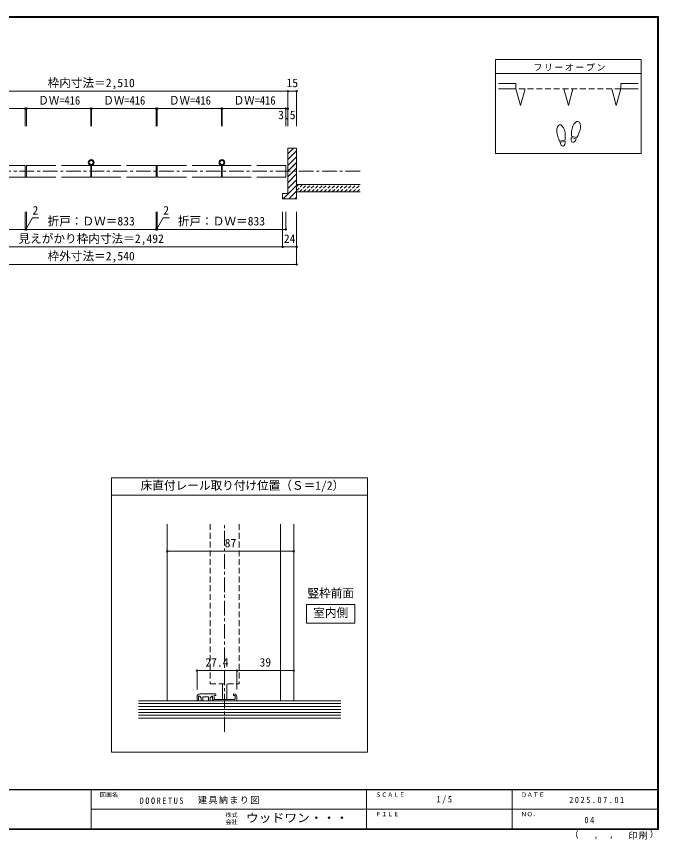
# Model space of a CAD drawing. Units: millimetres, scale not verified, with parts at other scales. Extents: x -973 to 977, y -718 to 696.
# Drawn here: x -127 to 977, y -718 to 696 of the extents above; entities that cross this region are included whole.
import ezdxf
from ezdxf.enums import TextEntityAlignment as Align

# ---------------------------------------------------------------- set-up
doc = ezdxf.new("R2010")
doc.units = ezdxf.units.MM
doc.header["$LTSCALE"] = 5
doc.header["$PDMODE"] = 32
doc.header["$PDSIZE"] = 2.5
for name, pattern in [('CHAIN1', [8, 5, -1, 1, -1]), ('DASHED1', [1.8, 1.2, -0.6]), ('DASHED2', [3, 2, -1])]:
    doc.linetypes.add(name, pattern=pattern)
for name, color, linetype, lineweight in [('0-1_通り芯', 4, 'CHAIN1', 9), ('0-3_仕上げ', 2, 'Continuous', 9), ('0-4_枠', 7, 'Continuous', 9), ('0-6_扉', 6, 'Continuous', 9), ('0-7_金物', 7, 'Continuous', 9), ('0-8_戸当り', 3, 'Continuous', 9), ('0-A_文字', 3, 'Continuous', 9), ('0-B_寸法', 7, 'Continuous', 9), ('0-C_ハッチ', 4, 'DASHED1', 9), ('1-1_通り芯', 4, 'CHAIN1', 9), ('1-3_仕上げ', 7, 'Continuous', 9), ('1-4_枠', 7, 'Continuous', 9), ('1-6_扉', 7, 'DASHED2', 9), ('1-7_金物', 7, 'Continuous', 9), ('1-A_文字', 7, 'Continuous', 9), ('1-B_寸法', 4, 'Continuous', 9), ('F-1_枠', 6, 'Continuous', 9)]:
    doc.layers.add(name, color=color, linetype=linetype, lineweight=lineweight)
doc.layers.add('F-0_補助線', color=7, linetype='Continuous')
doc.layers.add('F-A_文字', color=7, linetype='Continuous')
doc.styles.add('ＭＳ ゴシック', font='')
doc.styles.get('ＭＳ ゴシック').set_extended_font_data('MS Gothic')

msp = doc.modelspace()

# ---------------------------------------------------------------- linework, layer by layer
at = {"layer": '0-1_通り芯'}
msp.add_line((463.653, 430), (-460.347, 430), dxfattribs=at)
at = {"layer": '0-3_仕上げ'}
for p, q in [((354.653, 407), (463.653, 407)), ((354.653, 394.5), (463.653, 394.5))]:
    msp.add_line(p, q, dxfattribs=at)
at = {"layer": '0-4_枠', "color": 3}
for p, q in [((339.653, 391.5), (339.653, 469.5)), ((354.653, 469.5), (339.653, 469.5)), ((330.653, 391.5), (339.653, 391.5)), ((330.653, 391.5), (330.653, 382.5))]:
    msp.add_line(p, q, dxfattribs=at)
at = {"layer": '0-4_枠', "color": 4}
for p, q in [((339.653, 459.819), (349.334, 469.5)), ((339.653, 449.92), (354.653, 464.92)), ((339.653, 440.02), (354.653, 455.02)), ((339.653, 430.121), (354.653, 445.121)), ((339.653, 420.221), (354.653, 435.221)), ((339.653, 410.322), (354.653, 425.322)), ((339.653, 400.422), (354.653, 415.422)), ((331.63, 382.5), (354.653, 405.523)), ((330.653, 391.422), (330.731, 391.5)), ((341.53, 382.5), (354.653, 395.623)), ((351.429, 382.5), (354.653, 385.724))]:
    msp.add_line(p, q, dxfattribs=at)
at = {"layer": '0-4_枠', "color": 3}
msp.add_lwpolyline([(330.653, 382.5), (354.653, 382.5), (354.653, 469.5)], dxfattribs=at)
at = {"layer": '0-6_扉'}
for p, q in [((-162.097, 440), (-111.68, 440)), ((-111.68, 440), (-111.68, 420)), ((-109.68, 440), (-59.264, 440)), ((-109.68, 440), (-109.68, 420)), ((-49.264, 440), (1.153, 440)), ((1.153, 440), (1.153, 420)), ((2.153, 440), (52.57, 440)), ((2.153, 440), (2.153, 420)), ((62.57, 440), (112.986, 440)), ((112.986, 440), (112.986, 420)), ((114.986, 440), (165.403, 440)), ((114.986, 440), (114.986, 420)), ((175.403, 440), (225.82, 440)), ((225.82, 440), (225.82, 420)), ((226.82, 440), (276.486, 440)), ((226.82, 440), (226.82, 420)), ((286.486, 440), (336.153, 440)), ((336.153, 440), (336.153, 420)), ((-59.264, 420), (-162.097, 420)), ((52.57, 420), (-49.264, 420)), ((112.986, 420), (62.57, 420)), ((165.403, 420), (114.986, 420)), ((276.486, 420), (175.403, 420))]:
    msp.add_line(p, q, dxfattribs=at)
msp.add_lwpolyline([(336.153, 440), (336.153, 420), (286.486, 420)], dxfattribs=at)
at = {"layer": '0-7_金物'}
for centre, radius in [((1.653, 445), 5), ((1.653, 445), 3.5), ((226.32, 445), 5), ((226.32, 445), 3.5)]:
    msp.add_circle(centre, radius, dxfattribs=at)
at = {"layer": '0-8_戸当り', "color": 2}
for p, q in [((731.639, 580.751), (701.639, 580.751)), ((731.639, 580.751), (731.639, 571.751)), ((911.639, 580.751), (911.639, 571.751)), ((911.639, 580.751), (941.639, 580.751)), ((731.639, 571.751), (701.639, 571.751)), ((731.639, 571.751), (739.404, 542.773)), ((747.168, 571.751), (739.404, 542.773)), ((813.875, 571.751), (821.639, 542.773)), ((829.404, 571.751), (821.639, 542.773)), ((896.11, 571.751), (903.875, 542.773)), ((911.639, 571.751), (903.875, 542.773)), ((911.639, 571.751), (941.639, 571.751))]:
    msp.add_line(p, q, dxfattribs=at)
at = {"layer": '0-8_戸当り', "color": 7, "linetype": 'DASHED2'}
msp.add_line((911.639, 571.751), (731.639, 571.751), dxfattribs=at)
at = {"layer": '0-8_戸当り'}
for p, q in [((815.664, 483.378), (807.018, 481.853)), ((816.029, 481.31), (807.383, 479.785)), ((835.132, 485.706), (826.651, 487.978)), ((835.675, 487.735), (827.195, 490.007))]:
    msp.add_line(p, q, dxfattribs=at)
for centre, major_axis, ratio, start_param, end_param in [((809.003, 495.877), (-2.445, 13.867), 0.5, 4.34059143, 8.22577918), ((834.92, 501.878), (3.644, 13.601), 0.5, 4.34059143, 8.22577918), ((834.816, 501.489), (4.416, 16.48), 0.4, 1.85063327, 2.44287679), ((834.816, 501.489), (4.416, 16.48), 0.4, 3.84030852, 4.43255203), ((809.073, 495.481), (-2.963, 16.802), 0.4, 1.85063327, 2.44287679), ((811.706, 480.548), (-1.27, 7.205), 0.6, 1.57079633, 4.71238898), ((809.073, 495.481), (-2.963, 16.802), 0.4, 3.84030852, 4.43255203), ((830.892, 486.842), (1.894, 7.067), 0.6, 1.57079633, 4.71238898)]:
    msp.add_ellipse(centre, major_axis=major_axis, ratio=ratio, start_param=start_param, end_param=end_param, dxfattribs=at)
at = {"layer": '0-A_文字'}
for p, q in [((696.639, 621.667), (696.639, 460.667)), ((946.639, 621.667), (696.639, 621.667)), ((946.639, 621.667), (946.639, 460.667)), ((946.639, 597.667), (696.639, 597.667)), ((946.639, 460.667), (696.639, 460.667)), ((476.653, -96.475), (476.653, -567.5)), ((36.653, -126.475), (476.653, -126.475)), ((36.653, -567.5), (476.653, -567.5))]:
    msp.add_line(p, q, dxfattribs=at)
msp.add_lwpolyline([(36.653, -567.5), (36.653, -96.475), (476.653, -96.475)], dxfattribs=at)
at = {"layer": '0-B_寸法', "color": 4}
for p, q in [((-336.347, 567.5), (339.653, 567.5)), ((339.653, 567.5), (339.653, 507.5)), ((339.653, 567.5), (354.653, 567.5)), ((354.653, 567.5), (354.653, 507.5)), ((-222.514, 537.5), (-111.68, 537.5)), ((-111.68, 537.5), (-111.68, 507.5)), ((-109.68, 537.5), (1.153, 537.5)), ((-109.68, 537.5), (-109.68, 507.5)), ((1.153, 537.5), (1.153, 507.5)), ((2.153, 537.5), (112.986, 537.5)), ((2.153, 537.5), (2.153, 507.5)), ((112.986, 537.5), (112.986, 507.5)), ((114.986, 537.5), (225.82, 537.5)), ((114.986, 537.5), (114.986, 507.5)), ((225.82, 537.5), (225.82, 507.5)), ((226.82, 537.5), (336.153, 537.5)), ((226.82, 537.5), (226.82, 507.5)), ((336.153, 537.5), (336.153, 507.5)), ((336.153, 537.5), (339.653, 537.5)), ((-111.68, 330), (-111.68, 360)), ((-109.68, 330), (-109.68, 360)), ((112.986, 330), (112.986, 360)), ((114.986, 330), (114.986, 360)), ((330.653, 300), (330.653, 360)), ((336.153, 330), (336.153, 360)), ((354.653, 270), (354.653, 360)), ((-110.68, 330), (-99.133, 350)), ((-99.133, 350), (-88.298, 350)), ((-332.847, 330), (-111.68, 330)), ((-111.68, 330), (-109.68, 330)), ((-109.68, 330), (112.986, 330)), ((112.986, 330), (114.986, 330)), ((114.986, 330), (336.153, 330)), ((-327.347, 300), (330.653, 300)), ((330.653, 300), (354.653, 300)), ((-351.347, 270), (354.653, 270))]:
    msp.add_line(p, q, dxfattribs=at)
msp.add_lwpolyline([(113.986, 330), (125.533, 350), (136.369, 350)], dxfattribs=at)
at = {"layer": '0-B_寸法'}
for p in [(339.653, 567.5), (354.653, 567.5), (-111.68, 537.5), (-109.68, 537.5), (1.153, 537.5), (2.153, 537.5), (112.986, 537.5), (114.986, 537.5), (225.82, 537.5), (226.82, 537.5), (336.153, 537.5), (339.653, 537.5), (-111.68, 330), (-109.68, 330), (112.986, 330), (114.986, 330), (336.153, 330), (330.653, 300), (354.653, 300), (354.653, 270)]:
    msp.add_point(p, dxfattribs=at)
at = {"layer": '0-C_ハッチ'}
for p, q in [((354.653, 403.898), (357.755, 407)), ((354.653, 396.827), (364.826, 407)), ((359.397, 394.5), (371.897, 407)), ((366.468, 394.5), (378.968, 407)), ((373.539, 394.5), (386.039, 407)), ((380.61, 394.5), (393.11, 407)), ((387.681, 394.5), (400.181, 407)), ((394.752, 394.5), (407.252, 407)), ((401.823, 394.5), (414.323, 407)), ((408.894, 394.5), (421.394, 407)), ((415.965, 394.5), (428.465, 407)), ((423.036, 394.5), (435.536, 407)), ((430.108, 394.5), (442.608, 407)), ((437.179, 394.5), (449.679, 407)), ((444.25, 394.5), (456.75, 407)), ((451.321, 394.5), (463.653, 406.832)), ((458.392, 394.5), (463.653, 399.761))]:
    msp.add_line(p, q, dxfattribs=at)
at = {"layer": '1-1_通り芯'}
msp.add_line((230.982, -532.789), (230.982, -176.167), dxfattribs=at)
at = {"layer": '1-3_仕上げ', "color": 2}
for p, q in [((430.403, -479.417), (82.903, -479.417)), ((82.903, -509.417), (430.403, -509.417))]:
    msp.add_line(p, q, dxfattribs=at)
at = {"layer": '1-3_仕上げ'}
for p, q in [((82.903, -484.417), (430.403, -484.417)), ((82.903, -489.417), (430.403, -489.417)), ((82.903, -494.417), (430.403, -494.417)), ((82.903, -499.417), (430.403, -499.417)), ((82.903, -504.417), (430.403, -504.417))]:
    msp.add_line(p, q, dxfattribs=at)
at = {"layer": '1-4_枠', "color": 3}
for p, q in [((132.232, -479.417), (132.232, -176.167)), ((327.232, -479.417), (327.232, -176.167)), ((349.732, -479.417), (349.732, -176.167))]:
    msp.add_line(p, q, dxfattribs=at)
at = {"layer": '1-4_枠'}
for p, q in [((183.482, -479.417), (183.482, -472.667)), ((183.482, -479.417), (185.982, -479.417)), ((185.982, -479.417), (185.982, -472.56)), ((188.482, -467.667), (197.732, -467.667)), ((190.732, -479.417), (193.482, -479.417)), ((193.482, -479.417), (193.482, -472.917)), ((193.732, -472.667), (203.232, -472.667)), ((198.482, -468.417), (197.732, -467.667)), ((198.482, -468.417), (199.232, -467.667)), ((214.982, -467.667), (199.232, -467.667)), ((203.482, -479.417), (203.482, -472.917)), ((203.482, -479.417), (206.232, -479.417)), ((206.232, -479.417), (206.232, -474.603)), ((206.452, -474.073), (208.952, -471.573)), ((210.232, -472.103), (210.232, -476.917)), ((212.732, -479.417), (251.982, -479.417)), ((212.982, -470.917), (212.982, -475.917)), ((215.232, -470.167), (213.732, -470.167)), ((214.232, -477.167), (230.232, -477.167)), ((215.732, -468.417), (215.732, -469.667)), ((230.982, -477.917), (230.232, -477.167)), ((246.232, -468.417), (246.232, -469.667)), ((246.732, -470.167), (248.232, -470.167)), ((248.982, -470.917), (248.982, -475.917)), ((251.982, -472.667), (251.982, -479.417))]:
    msp.add_line(p, q, dxfattribs=at)
for points in [[(190.732, -479.417), (190.732, -474.292), (188.116, -471.676)], [(230.982, -477.917), (231.732, -477.167), (247.732, -477.167)]]:
    msp.add_lwpolyline(points, dxfattribs=at)
for centre, radius, start, end in [((188.482, -472.667), 5, 90, 180), ((187.232, -472.56), 1.25, 45, 180), ((193.732, -472.917), 0.25, 90, 180), ((203.232, -472.917), 0.25, 0, 90), ((206.982, -474.603), 0.75, 135, 180), ((209.482, -472.103), 0.75, 360, 135), ((212.732, -476.917), 2.5, 180, 270), ((213.732, -470.917), 0.75, 90, 180), ((214.232, -475.917), 1.25, 180, 270), ((214.982, -468.417), 0.75, 360, 90), ((215.232, -469.667), 0.5, 270, 360), ((246.982, -468.417), 0.75, 90, 180), ((246.732, -469.667), 0.5, 180, 270), ((246.982, -472.667), 5, 360, 90), ((247.732, -475.917), 1.25, 270, 0), ((248.232, -470.917), 0.75, 0, 90)]:
    msp.add_arc(centre, radius, start, end, dxfattribs=at)
at = {"layer": '1-6_扉'}
msp.add_line((255.982, -176.167), (255.982, -450.667), dxfattribs=at)
msp.add_lwpolyline([(205.982, -176.167), (205.982, -450.667), (255.982, -450.667)], dxfattribs=at)
at = {"layer": '1-7_金物'}
for p, q in [((227.232, -450.773), (227.232, -477.167)), ((234.732, -450.773), (234.732, -477.167)), ((234.732, -477.167), (227.232, -477.167))]:
    msp.add_line(p, q, dxfattribs=at)
at = {"layer": '1-A_文字'}
msp.add_lwpolyline([(371.896, -313.861), (454.489, -313.861), (454.489, -346.241), (371.896, -346.241)], close=True, dxfattribs=at)
at = {"layer": '1-B_寸法'}
for p, q in [((132.232, -222.779), (132.232, -191.167)), ((349.732, -222.779), (349.732, -191.167)), ((132.232, -222.779), (349.732, -222.779)), ((183.482, -427.667), (251.982, -427.667)), ((183.482, -427.667), (183.482, -460.167)), ((251.982, -427.667), (251.982, -460.167)), ((251.982, -427.667), (349.732, -427.667)), ((327.232, -427.667), (327.232, -460.167)), ((349.732, -427.667), (349.732, -460.167))]:
    msp.add_line(p, q, dxfattribs=at)
at = {"layer": '1-B_寸法', "color": 7}
for p in [(132.232, -222.779), (349.732, -222.779), (183.482, -427.667), (251.982, -427.667), (349.732, -427.667)]:
    msp.add_point(p, dxfattribs=at)
at = {"layer": 'F-1_枠'}
for p, q in [((-973.347, 695.833), (976.653, 695.833)), ((-973.347, 695), (976.653, 695)), ((-973.347, 694.167), (976.653, 694.167)), ((974.986, 695.833), (974.986, -700.833)), ((975.82, 695.833), (975.82, -700.833)), ((976.653, 695.833), (976.653, -700.833)), ((976.653, -631.667), (-973.347, -631.667)), ((976.653, -632.5), (-973.347, -632.5)), ((1.653, -632.5), (1.653, -699.167)), ((474.986, -632.5), (474.986, -699.167)), ((724.986, -632.5), (724.986, -699.167)), ((1.653, -665.833), (974.986, -665.834)), ((976.653, -699.167), (-973.347, -699.167)), ((976.653, -700), (-973.347, -700)), ((976.653, -700.833), (-973.347, -700.833))]:
    msp.add_line(p, q, dxfattribs=at)

# ---------------------------------------------------------------- texts
at = {"layer": '0-A_文字', "color": 7, "style": 'ＭＳ ゴシック'}
msp.add_text('床直付レール取り付け位置（Ｓ＝1/2）', height=14.66, dxfattribs=at).set_placement((86.653, -121.475), align=Align.BOTTOM_LEFT)
at = {"layer": '0-A_文字', "color": 7, "insert": (761.639, 602.167), "char_height": 11, "attachment_point": 7, "style": 'ＭＳ ゴシック'}
msp.add_mtext('\\T1.17;フリーオープン', dxfattribs=at)
at = {"layer": '0-B_寸法', "style": 'ＭＳ ゴシック'}
for s, p in [('枠内寸法＝2,510', (-73.347, 570)), ('15', (337.153, 570)), ('3.5', (322.903, 515)), ('2', (-99.233, 351.188)), ('2', (125.433, 351.188)), ('折戸：ＤＷ＝833', (-73.347, 332.5)), ('折戸：ＤＷ＝833', (150.57, 332.5)), ('見えがかり枠内寸法＝2,492', (-123.347, 302.5)), ('24', (332.653, 302.5)), ('枠外寸法＝2,540', (-73.347, 272.5))]:
    msp.add_text(s, height=14.66, dxfattribs=at).set_placement(p, align=Align.BOTTOM_LEFT)
at = {"layer": '0-B_寸法', "style": 'ＭＳ ゴシック', "width": 0.9}
for p in [(-89.264, 540), (22.57, 540), (135.403, 540), (246.486, 540)]:
    msp.add_text('ＤＷ=416', height=14.66, dxfattribs=at).set_placement(p, align=Align.BOTTOM_LEFT)
at = {"layer": '1-A_文字', "style": 'ＭＳ ゴシック'}
for s, p in [('竪枠前面', (373.192, -306.499)), ('室内側', (383.192, -340.051))]:
    msp.add_text(s, height=14.66, dxfattribs=at).set_placement(p, align=Align.BOTTOM_LEFT)
at = {"layer": '1-B_寸法', "color": 7, "style": 'ＭＳ ゴシック'}
for s, p in [('87', (230.982, -220.279)), ('27.4', (197.732, -425.167)), ('39', (290.857, -425.167))]:
    msp.add_text(s, height=14.66, dxfattribs=at).set_placement(p, align=Align.BOTTOM_LEFT)
at = {"layer": 'F-0_補助線', "char_height": 11, "attachment_point": 7, "style": 'ＭＳ ゴシック'}
for s, insert in [('\\T1.39;\\W0.85;DOORETUS', (84.986, -656.798)), ('\\T1.17;建具納まり図', (185.035, -656.798))]:
    msp.add_mtext(s, dxfattribs=dict(at, insert=insert))
at = {"layer": 'F-A_文字', "style": 'ＭＳ ゴシック'}
for s, height, p in [('図面名', 7.331, (16.653, -646.667)), ('ＳＣＡＬＥ', 7.331, (489.986, -646.667)), ('ＤＡＴＥ', 7.331, (739.986, -646.667)), ('株式', 7.331, (232.486, -681.5)), ('ＦＩＬＥ', 7.331, (489.986, -680)), ('ＮＯ．', 7.331, (739.986, -680.001)), ('会社', 7.331, (232.486, -693.5)), ('（', 11, (823.992, -718.052)), ('）', 11, (961.387, -717.355)), (',', 11, (865.199, -718.052)), (',', 11, (891.686, -717.588))]:
    msp.add_text(s, height=height, dxfattribs=at).set_placement(p, align=Align.BOTTOM_LEFT)
at = {"layer": 'F-A_文字', "style": 'ＭＳ ゴシック', "width": 1.1}
msp.add_text('ウッドワン・・・', height=14.66, dxfattribs=at).set_placement((267.486, -692.5), align=Align.BOTTOM_LEFT)
at = {"layer": 'F-A_文字', "char_height": 11, "attachment_point": 7, "style": 'ＭＳ ゴシック'}
for s, insert in [('\\T1.38;\\W0.9;1/5', (594.986, -656.667)), ('\\T1.39;\\W0.85;2025.07.01', (823.111, -655.417)), ('\\T1.36;\\W0.9;04', (849.361, -690.001)), ('\\T1.17;印刷', (924.678, -717.82))]:
    msp.add_mtext(s, dxfattribs=dict(at, insert=insert))

doc.saveas('drawing.dxf')
